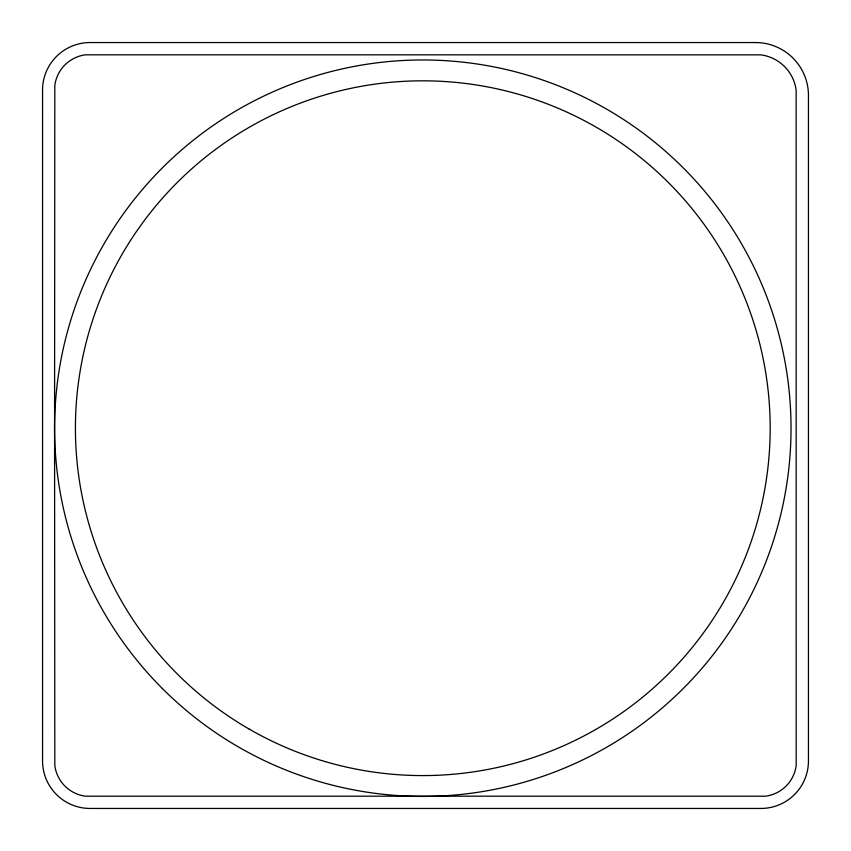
<?xml version="1.0" encoding="UTF-8"?>
<svg xmlns="http://www.w3.org/2000/svg" width="851" height="851" viewBox="0 0 851 851"><rect width="100%" height="100%" fill="white"/><g stroke="black" fill="none" stroke-linecap="round" stroke-linejoin="round"><path stroke-width="1.28" d="M54.57 428.202L54.815 765.581A35.561 35.561 0 0 0 85.419 796.185L765.581 796.185A35.561 35.561 0 0 0 796.185 765.581L796.142 90.121A40.954 40.954 0 0 0 760.879 54.858L85.419 54.815A35.561 35.561 0 0 0 54.815 85.419L54.57 428.202M755.539 42.55L90.068 42.55A47.518 47.518 0 0 0 42.55 90.068L42.55 760.932A47.518 47.518 0 0 0 90.068 808.45L760.932 808.45A47.518 47.518 0 0 0 808.45 760.932L808.45 95.461A52.911 52.911 0 0 0 755.539 42.55M249.109 729.041A347.378 347.378 0 0 0 770.176 428.202A347.378 347.378 0 0 0 249.109 127.363A347.378 347.378 0 0 0 249.109 729.041M162.424 688.576A368.228 368.228 0 0 0 778.484 523.503A368.228 368.228 0 0 0 327.497 72.516A368.228 368.228 0 0 0 162.424 688.576"/></g></svg>
